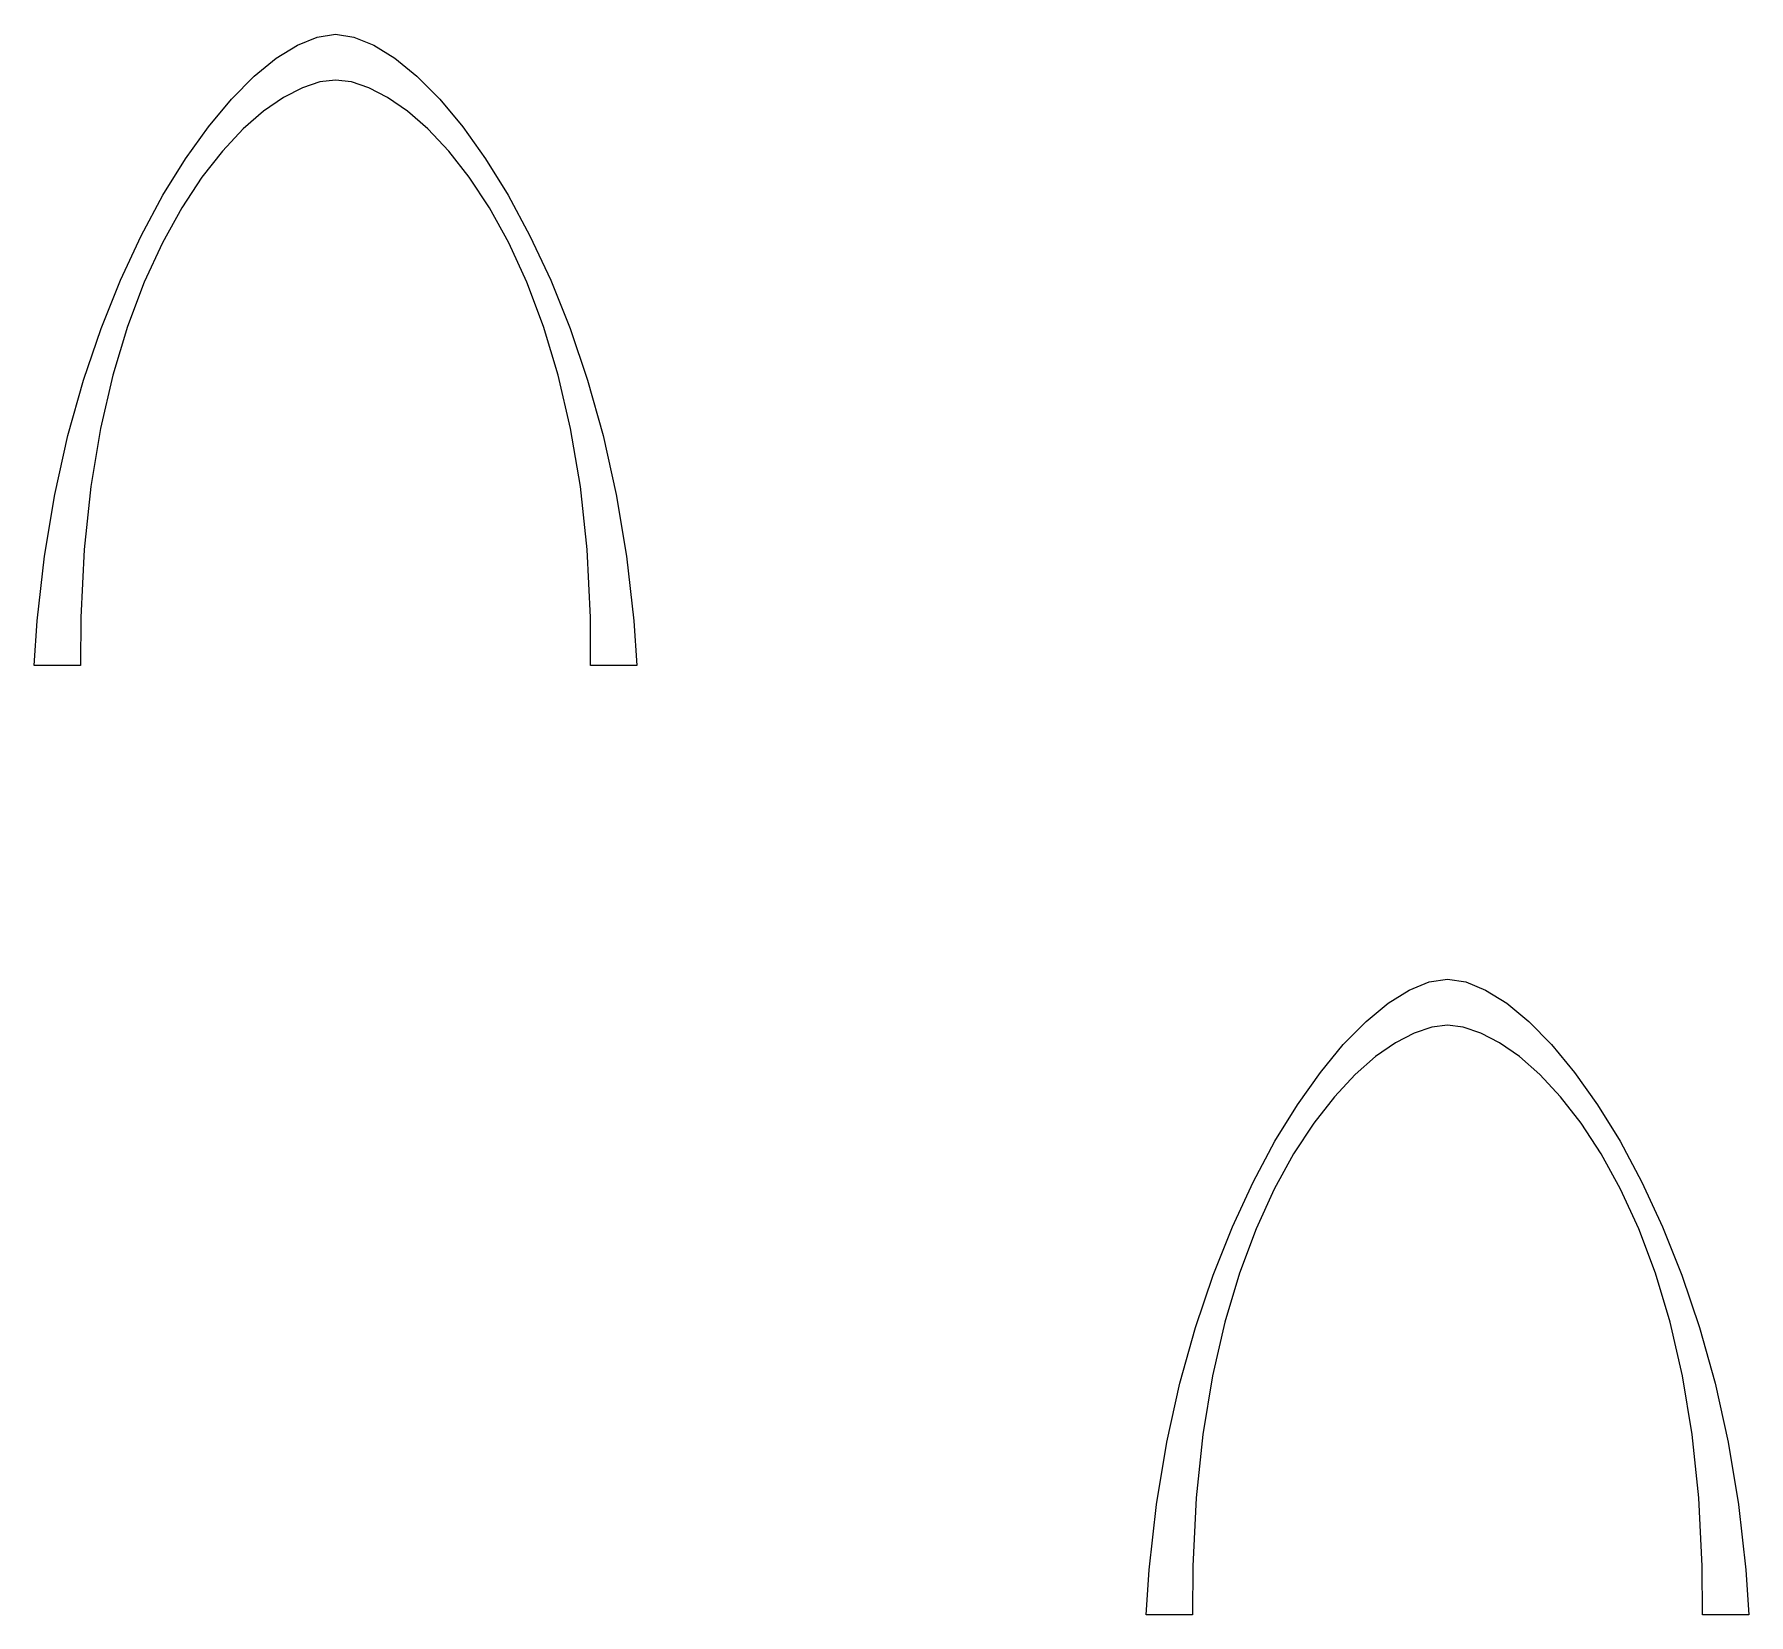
# Model space of a CAD drawing. Extents: x 46 to 2607, y -843 to 1911.
# Drawn here: x 46 to 1608, y -843 to 597 of the extents above; entities that cross this region are included whole.
import ezdxf

# ---------------------------------------------------------------- set-up
doc = ezdxf.new("R2010")
doc.units = 0
doc.header["$MEASUREMENT"] = 0
doc.layers.get('DEFPOINTS').update_dxf_attribs({"linetype": 'CONTINUOUS'})
doc.layers.add('ARCHES', color=7, linetype='CONTINUOUS')

msp = doc.modelspace()

# ---------------------------------------------------------------- linework, layer by layer
at = {"layer": 'ARCHES'}
msp.add_lwpolyline([(320.3, 596.7), (337, 594.2), (355.1, 586.9), (374.4, 574.9), (394.5, 558.4), (415.2, 537.5), (436.2, 512.4), (457.1, 483.2), (477.6, 450.1), (497.5, 413.2), (516.4, 372.7), (534, 328.7), (550, 281.4), (564.2, 231), (576.1, 177.5), (585.6, 121.2), (592.2, 62.2), (594.9, 21.5), (594.2, 21.5), (592.7, 21.5), (590.5, 21.5), (587.9, 21.5), (584.7, 21.5), (581.3, 21.5), (577.6, 21.5), (573.8, 21.5), (570, 21.5), (566.4, 21.5), (562.9, 21.5), (559.8, 21.5), (557.1, 21.5), (555, 21.5), (553.5, 21.5), (552.8, 21.5), (552.6, 65.3), (549.5, 127.2), (543.4, 184.6), (534.5, 237.6), (523.2, 286.2), (509.9, 330.5), (494.7, 370.7), (478.2, 406.6), (460.6, 438.5), (442.2, 466.4), (423.4, 490.3), (404.5, 510.4), (385.8, 526.6), (367.8, 539.2), (350.6, 548), (334.7, 553.3), (320.3, 555), (306, 553.3), (290.1, 548), (272.9, 539.2), (254.8, 526.6), (236.2, 510.4), (217.3, 490.3), (198.5, 466.4), (180.1, 438.5), (162.5, 406.6), (145.9, 370.7), (130.8, 330.5), (117.4, 286.2), (106.2, 237.6), (97.3, 184.6), (91.2, 127.2), (88.1, 65.3), (87.9, 21.5), (87.2, 21.5), (85.7, 21.5), (83.6, 21.5), (80.9, 21.5), (77.8, 21.5), (74.3, 21.5), (70.6, 21.5), (66.8, 21.5), (63.1, 21.5), (59.4, 21.5), (55.9, 21.5), (52.8, 21.5), (50.1, 21.5), (48, 21.5), (45.8, 21.5), (48.4, 62.2), (55.1, 121.2), (64.5, 177.5), (76.5, 231), (90.6, 281.4), (106.7, 328.7), (124.3, 372.7), (143.2, 413.2), (163, 450.1), (183.6, 483.2), (204.5, 512.4), (225.4, 537.5), (246.1, 558.4), (266.3, 574.9), (285.6, 586.9), (303.7, 594.2)], close=True, dxfattribs=at)
at = {"layer": 'DEFPOINTS'}
msp.add_lwpolyline([(1333.6, -264.3), (1350.3, -266.8), (1368.4, -274.2), (1387.7, -286.2), (1407.8, -302.9), (1428.5, -323.9), (1449.5, -349.2), (1470.4, -378.6), (1490.9, -411.9), (1510.7, -449.1), (1529.6, -489.8), (1547.2, -534.1), (1563.3, -581.7), (1577.4, -632.5), (1589.4, -686.2), (1598.8, -742.9), (1605.4, -802.3), (1608.1, -843.3), (1566, -843.3), (1565.8, -799.2), (1562.7, -736.9), (1556.6, -679.1), (1547.8, -625.8), (1536.5, -576.9), (1523.1, -532.2), (1508, -491.8), (1491.4, -455.6), (1473.8, -423.5), (1455.4, -395.5), (1436.6, -371.4), (1417.8, -351.2), (1399.1, -334.8), (1381, -322.2), (1363.9, -313.3), (1348, -308), (1333.6, -306.3), (1319.3, -308), (1303.4, -313.3), (1286.2, -322.2), (1268.1, -334.8), (1249.5, -351.2), (1230.6, -371.4), (1211.8, -395.5), (1193.4, -423.5), (1175.8, -455.6), (1159.3, -491.8), (1144.1, -532.2), (1130.8, -576.9), (1119.5, -625.8), (1110.6, -679.1), (1104.5, -736.9), (1101.4, -799.2), (1101.2, -843.3), (1059.1, -843.3), (1061.8, -802.3), (1068.4, -742.9), (1077.9, -686.2), (1089.8, -632.5), (1104, -581.7), (1120, -534.1), (1137.6, -489.8), (1156.5, -449.1), (1176.4, -411.9), (1196.9, -378.6), (1217.8, -349.2), (1238.7, -323.9), (1259.4, -302.9), (1279.6, -286.2), (1298.8, -274.2), (1317, -266.8)], close=True, dxfattribs=at)

doc.saveas('drawing.dxf')
